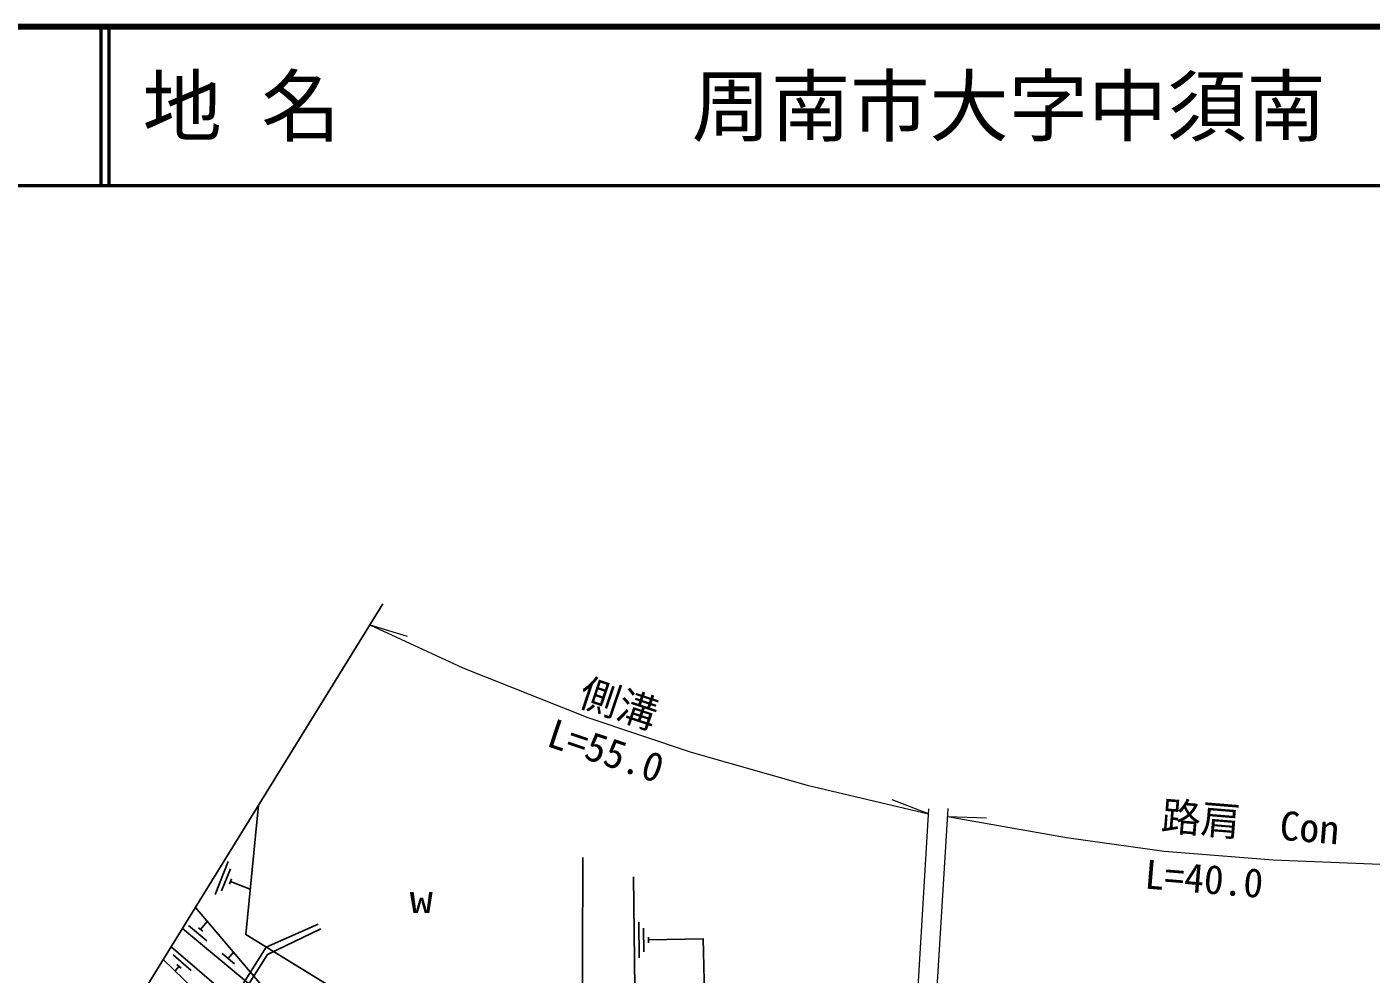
# Model space of a CAD drawing. Units: millimetres at full size, sheet at 1:1000; details may follow other scales. Extents: x 40000 to 680000, y 20000 to 380000.
# Drawn here: x 363081 to 447890, y 320236 to 380000 of the extents above; entities that cross this region are included whole.
import ezdxf
from ezdxf.enums import TextEntityAlignment as Align

# ---------------------------------------------------------------- set-up
doc = ezdxf.new("R2010")
doc.units = ezdxf.units.MM
doc.header["$LTSCALE"] = 1000
for name, color, linetype, lineweight in [('M-BGD', 7, 'Continuous', 25), ('M-BMK-OTRS', 5, 'Continuous', 25), ('M-STR-HTXT', 7, 'Continuous', 13), ('M-TTL', 2, 'Continuous', 140), ('M-TTL-LINE', 7, 'Continuous', 50)]:
    doc.layers.add(name, color=color, linetype=linetype, lineweight=lineweight)
doc.layers.add('M-TTL-TXT', color=7, linetype='Continuous')
doc.styles.add('ＭＳ ゴシック', font='')
doc.styles.get('ＭＳ ゴシック').set_extended_font_data('MS Gothic')

msp = doc.modelspace()

# ---------------------------------------------------------------- linework, layer by layer
at = {"layer": 'M-BGD'}
for p, q in [((375775, 327347), (374953, 325253)), ((375917, 326889), (375369, 325492)), ((375987, 326244), (375859, 325918)), ((375923, 326081), (377169, 325592)), ((373275, 323303), (374428, 322344)), ((373909, 323166), (374178, 322942)), ((374044, 323054), (374464, 323559)), ((401689, 323506), (401718, 321256)), ((401994, 323135), (402013, 321635)), ((402301, 322563), (402306, 322214)), ((402304, 322389), (405743, 322453)), ((373446, 320467), (372309, 321445)), ((375402, 321533), (376171, 320893)), ((375787, 321213), (376119, 321613)), ((372682, 320728), (372432, 320438)), ((372814, 320614), (372549, 320842))]:
    msp.add_line(p, q, dxfattribs=at)
for points in [[(377696, 330893), (376884, 322731), (392600, 313082), (393939, 312773), (395068, 312810), (396048, 312935), (396829, 313356), (397462, 314014), (398119, 314968), (398164, 327599)], [(418460, 297983), (412530, 301901), (409227, 304155), (406674, 306373), (403871, 308158), (402768, 308991), (401847, 310677), (401536, 311667), (401479, 315841), (401344, 326381)], [(372896, 323120), (379543, 317588), (373713, 324442)], [(381458, 323392), (378169, 321942), (373742, 314897)], [(373996, 314754), (378268, 321478), (381623, 323104)], [(433541, 297229), (429500, 297911), (425685, 298600), (420512, 299962), (418243, 300767), (416559, 301411), (414971, 302439), (413013, 303953), (411114, 305646), (409776, 306926), (408010, 309052), (407080, 310485), (406330, 312167), (406026, 313239), (405865, 317178), (405742, 322476)], [(371686, 321160), (374899, 318052), (378302, 316607), (379032, 316068), (372181, 321961)]]:
    msp.add_lwpolyline(points, dxfattribs=at)
at = {"layer": 'M-BMK-OTRS'}
msp.add_line((354824, 293855), (385544, 343600), dxfattribs=at)
at = {"layer": 'M-STR-HTXT'}
for p, q in [((384724, 342273), (387075, 341565)), ((419958, 330355), (417669, 331242)), ((418760, 310363), (419977, 330657)), ((421195, 330685), (419925, 310430)), ((421163, 330181), (423617, 330092))]:
    msp.add_line(p, q, dxfattribs=at)
for points in [[(384724, 342273), (390595, 339565), (398479, 336418), (405000, 334230), (412300, 332149), (419958, 330355)], [(421163, 330181), (428676, 328846), (434828, 327992), (441720, 327439), (447961, 327202), (453578, 327157), (458990, 327276)]]:
    msp.add_lwpolyline(points, dxfattribs=at)
at = {"layer": 'M-TTL'}
msp.add_line((680000, 380000), (40000, 380000), dxfattribs=at)
at = {"layer": 'M-TTL-LINE'}
for p, q in [((367750, 380000), (367750, 370000)), ((368250, 380000), (368250, 370000)), ((40000, 370000), (680000, 370000))]:
    msp.add_line(p, q, dxfattribs=at)

# ---------------------------------------------------------------- texts
at = {"layer": 'M-BGD', "style": 'ＭＳ ゴシック', "width": 1.65}
msp.add_text('W', height=1320, dxfattribs=at).set_placement((387223, 323692), align=Align.BOTTOM_LEFT)
at = {"layer": 'M-STR-HTXT', "style": 'ＭＳ ゴシック'}
for s, rotation, p in [('側溝', 341.454, (397600, 336712)), ('L=55.0', 341.454, (395604, 334133)), ('路肩\u3000Con', 355.353, (434549, 328779)), ('L=40.0', 355.353, (433505, 325095))]:
    msp.add_text(s, height=1833, rotation=rotation, dxfattribs=at).set_placement(p, align=Align.BOTTOM_LEFT)
at = {"layer": 'M-TTL-TXT', "style": 'ＭＳ ゴシック'}
for s, p in [('地 名', (370380, 375000)), ('周南市大字中須南\u3000大字八代', (405024, 375000))]:
    msp.add_text(s, height=3666, dxfattribs=at).set_placement(p, align=Align.MIDDLE_LEFT)

doc.saveas('drawing.dxf')
